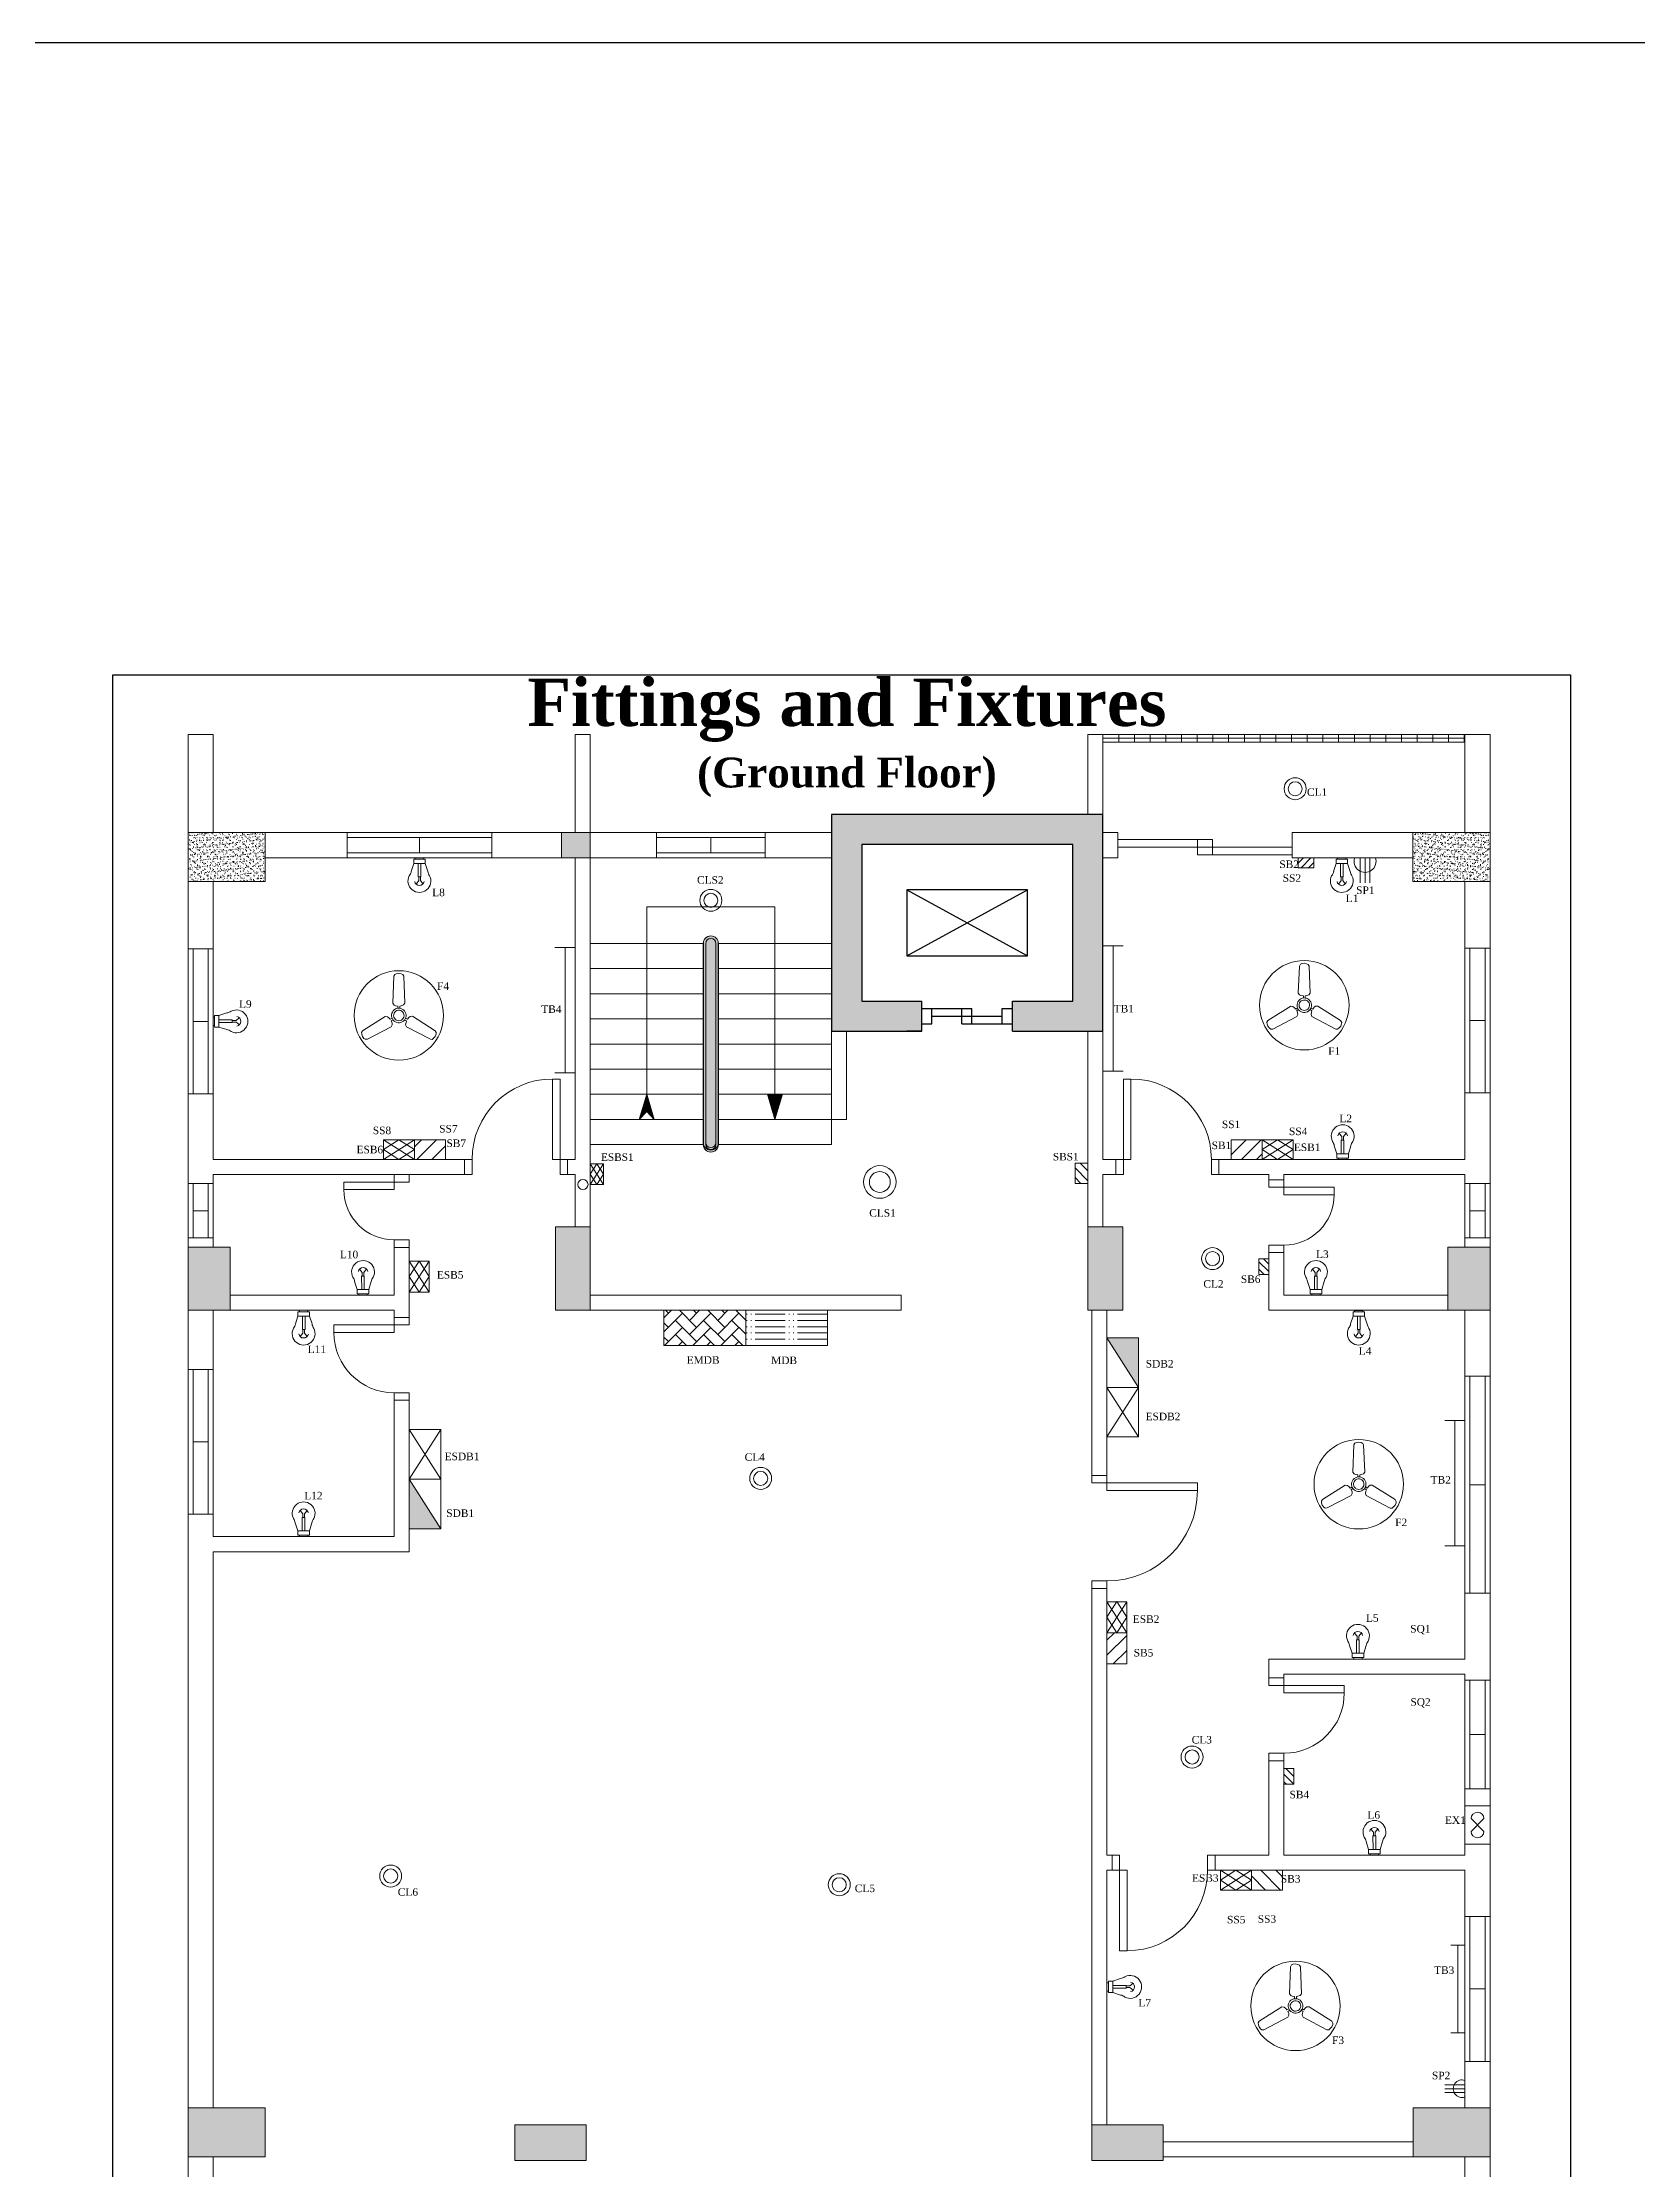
# Model space of a CAD drawing. Header units: inches. Extents: x -5775 to 2930, y 591 to 3437.
# Drawn here: x -4379 to -3738, y 2583 to 3437 of the extents above; entities that cross this region are included whole.
import ezdxf

# ---------------------------------------------------------------- set-up
doc = ezdxf.new("R2010")
doc.units = ezdxf.units.IN
doc.header["$LTSCALE"] = 20
doc.header["$MEASUREMENT"] = 0
doc.layers.get('0').update_dxf_attribs({"lineweight": 5})
for name, color, linetype, lineweight in [('apps', 6, 'Continuous', 5), ('Baranda', 251, 'Continuous', 5), ('Door', 32, 'Continuous', 5), ('Feature', 6, 'Continuous', 5), ('Fitting', 6, 'Continuous', 5), ('Pillar', 250, 'Continuous', 5), ('Stair', 65, 'Continuous', 5), ('Stair Handle', 39, 'Continuous', 5), ('Window', 32, 'Continuous', 5)]:
    doc.layers.add(name, color=color, linetype=linetype, lineweight=lineweight)
for name, color, linetype in [('Box Text', 25, 'Continuous'), ('Fittings Text', 6, 'Continuous'), ('Lift', 59, 'Continuous'), ('SpecialText', 4, 'Continuous'), ('Text', 250, 'Continuous')]:
    doc.layers.add(name, color=color, linetype=linetype)
doc.styles.get("Standard").update_dxf_attribs({"font": 'times.ttf', "height": 6})

# ---------------------------------------------------------------- blocks, each defined once
blk = doc.blocks.new('Window1')
at = {"layer": 'Window'}
for p, q in [((36, 10), (-36, 10)), ((-36, 10), (-36, 0)), ((36, 8), (-36, 8)), ((0, 2), (0, 8)), ((36, 0), (36, 10)), ((-36, 2), (36, 2)), ((-36, 0), (36, 0))]:
    blk.add_line(p, q, dxfattribs=at)
blk = doc.blocks.new('Door1')
at = {"layer": 'Door'}
for points in [[(-6, 6), (-3, 6), (-3, 38), (-6, 38)], [(-41, 0), (-38, 0), (-38, 6), (-41, 6)], [(-3, 0), (0, 0), (0, 6), (-3, 6)]]:
    blk.add_lwpolyline(points, close=True, dxfattribs=at)
blk.add_arc((-6, 6), 32, 90, 180, dxfattribs=at)
blk = doc.blocks.new('BalconyDoor1000')
at = {"layer": 'Door'}
for p, q in [((0, 0), (34.68, 0)), ((0, 0), (0, -3)), ((31.68, 0), (31.68, -6)), ((37.68, 0), (34.68, 0)), ((37.68, -6), (37.68, 0)), ((0, -3), (69.36, -3)), ((31.68, -6), (37.68, -6)), ((34.68, -6), (69.36, -6)), ((69.36, -3), (69.36, -6))]:
    blk.add_line(p, q, dxfattribs=at)
blk = doc.blocks.new('Door4')
at = {"layer": 'Door'}
for points in [[(0, -3), (0, 0), (-6, 0), (-6, -3)], [(-26, -6), (-6, -6), (-6, -3), (-26, -3)], [(0, -29), (0, -26), (-6, -26), (-6, -29)]]:
    blk.add_lwpolyline(points, close=True, dxfattribs=at)
blk.add_arc((-6, -6), 20, 180, 270, dxfattribs=at)
blk = doc.blocks.new('Door3')
at = {"layer": 'Door'}
for points in [[(0, -3), (0, 0), (-6, 0), (-6, -3)], [(-6, -6), (-6, -3), (-30, -3), (-30, -6)], [(0, -33), (0, -30), (-6, -30), (-6, -33)]]:
    blk.add_lwpolyline(points, close=True, dxfattribs=at)
blk.add_arc((-6, -6), 24, 180, 270, dxfattribs=at)
blk = doc.blocks.new('Door2')
at = {"layer": 'Door'}
for points in [[(-6, 6), (-3, 6), (-3, 42), (-6, 42)], [(-45, 0), (-42, 0), (-42, 6), (-45, 6)], [(-3, 0), (0, 0), (0, 6), (-3, 6)]]:
    blk.add_lwpolyline(points, close=True, dxfattribs=at)
blk.add_arc((-6, 6), 36, 90, 180, dxfattribs=at)
blk = doc.blocks.new('Bulb')
at = {"layer": 'Feature'}
for p, q in [((-2.03, -0.08), (-2.64, -0.08)), ((-2.64, -0.08), (-2.64, -1.8)), ((-2.64, -1.8), (1.98, -1.8)), ((-0.85, -1.8), (-0.85, -7.14)), ((-0.85, -7.14), (0.23, -7.14)), ((-0.65, -7.14), (-0.65, -8.62)), ((0.02, -7.14), (0.02, -8.62)), ((0.23, -7.14), (0.19, -1.8)), ((1.98, -0.08), (1.3, -0.08)), ((1.98, -1.8), (1.98, -0.08)), ((-0.65, -8.62), (-1.71, -9.96)), ((0.02, -8.62), (1.03, -9.88))]:
    blk.add_line(p, q, dxfattribs=at)
blk.add_lwpolyline([(-2.03, 0.48), (1.3, 0.48), (1.3, -0.08), (-2.03, -0.08)], close=True, dxfattribs=at)
for centre, radius, start, end in [((-0.36, -8.77), 4.55, 152.26004, 27.13295), ((-7.1, -4.32), 3.57, 319.3254, 349.89892), ((7.2, -4.26), 4.27, 189.39451, 214.76339), ((-0.35, -8.62), 1.9, 189.2667, 350.32038)]:
    blk.add_arc(centre, radius, start, end, dxfattribs=at)
at = {"layer": 'Fitting'}
for p, q in [((-2.64, -1.8), (-3.59, -4.95)), ((1.98, -1.8), (2.99, -4.96))]:
    blk.add_line(p, q, dxfattribs=at)
blk = doc.blocks.new('Bulb 2')
at = {"layer": 'Feature', "rotation": 180}
blk.add_blockref('Bulb', (-0.36, 0.48), dxfattribs=at)
blk = doc.blocks.new('Tube Light')
at = {"layer": 'Feature'}
for p, q in [((-4, 0), (-8, 0)), ((-8, 0), (0, 0)), ((-4, -26.55), (-4, 0)), ((-4, 0), (-4, -49.79)), ((-4, -49.79), (-8, -49.79)), ((-8, -49.79), (0, -49.79)), ((-7, -49.79), (-7, -49.79))]:
    blk.add_line(p, q, dxfattribs=at)
blk = doc.blocks.new('Fan')
at = {"layer": 'apps'}
blk.add_circle((0, 0), 17.79, dxfattribs=at)
at = {"layer": 'Feature'}
for p, q in [((-1.94, 15.59), (-2.4, 4.83)), ((-1.53, 16.32), (-1.94, 15.59)), ((-1.01, 16.59), (-1.53, 16.32)), ((0, 16.75), (-1.01, 16.59)), ((0.92, 16.52), (0, 16.75)), ((1.59, 16.23), (0.92, 16.52)), ((1.95, 15.59), (1.59, 16.23)), ((2.39, 4.84), (1.95, 15.59)), ((-2.4, 4.83), (-1.88, 4.1)), ((-1.88, 4.1), (-1.31, 3.82)), ((-1.31, 3.82), (-0.36, 3.69)), ((-0.36, 3.69), (-0.35, 2.87)), ((0.37, 3.71), (0.98, 3.86)), ((0.37, 2.87), (0.37, 3.71)), ((0.98, 3.86), (1.83, 4.18)), ((1.83, 4.18), (2.39, 4.84)), ((-14.48, -6.11), (-14.85, -6.74)), ((-14.85, -6.74), (-14.76, -7.47)), ((-14.76, -7.47), (-14.51, -8.37)), ((-14.51, -8.37), (-13.86, -9.17)), ((-5.38, -0.35), (-14.48, -6.11)), ((-12.53, -9.47), (-2.99, -4.5)), ((-4.53, -0.5), (-5.38, -0.35)), ((-3.83, -1.08), (-4.53, -0.5)), ((-3.4, -1.54), (-3.83, -1.08)), ((-2.67, -1.11), (-3.4, -1.54)), ((-3.02, -2.16), (-2.31, -1.73)), ((-2.65, -3.04), (-3.02, -2.16)), ((-2.99, -4.5), (-2.61, -3.68)), ((-2.61, -3.68), (-2.65, -3.04)), ((2.3, -1.75), (3.03, -2.18)), ((3.38, -1.53), (2.66, -1.13)), ((2.85, -2.77), (2.7, -3.68)), ((2.7, -3.68), (3, -4.49)), ((3.03, -2.18), (2.85, -2.77)), ((3, -4.49), (12.53, -9.49)), ((3.96, -0.77), (3.38, -1.53)), ((4.49, -0.42), (3.96, -0.77)), ((5.39, -0.34), (4.49, -0.42)), ((14.47, -6.11), (5.39, -0.34)), ((13.85, -9.05), (14.5, -8.38)), ((14.9, -6.83), (14.47, -6.11)), ((14.5, -8.38), (14.87, -7.42)), ((14.87, -7.42), (14.9, -6.83)), ((-13.86, -9.17), (-13.37, -9.49)), ((-13.37, -9.49), (-12.53, -9.47)), ((12.53, -9.49), (13.26, -9.5)), ((13.26, -9.5), (13.85, -9.05))]:
    blk.add_line(p, q, dxfattribs=at)
blk.add_ellipse((0, 0), major_axis=(-2.25, -1.81), ratio=1, start_param=0.1099272146712063, end_param=6.393112521850792, dxfattribs=at)
blk.add_open_spline([(-1.48, -1.48), (-1.33, -1.62), (-1.16, -1.75), (-0.67, -2.01), (-0.32, -2.09), (0.38, -2.08), (0.73, -1.99), (1.33, -1.65), (1.59, -1.4), (1.96, -0.8), (2.07, -0.46), (2.1, 0.24), (2.03, 0.59), (1.73, 1.22), (1.5, 1.49), (0.93, 1.9), (0.6, 2.03), (-0.09, 2.12), (-0.45, 2.07), (-1.1, 1.81), (-1.39, 1.6), (-1.83, 1.06), (-1.99, 0.73), (-2.12, 0.05), (-2.09, -0.31), (-1.89, -0.96), (-1.71, -1.25), (-1.48, -1.48)], degree=3, knots=[0.109927, 0.109927, 0.109927, 0.109927, 0.4073, 0.4073, 0.908424, 0.908424, 1.409547, 1.409547, 1.91067, 1.91067, 2.411794, 2.411794, 2.912917, 2.912917, 3.414041, 3.414041, 3.915164, 3.915164, 4.416287, 4.416287, 4.917411, 4.917411, 5.418534, 5.418534, 5.919658, 5.919658, 6.393113, 6.393113, 6.393113, 6.393113], dxfattribs=at)
blk = doc.blocks.new('Main Distribution Board')
at = {"layer": 'Feature'}
for p, q in [((0, 0), (-10.5, -16.45)), ((-10.5, 0), (0, -16.45))]:
    blk.add_line(p, q, dxfattribs=at)
at = {"layer": 'Fitting'}
for p, q in [((-10.5, -16.45), (-10.5, 0)), ((-10.5, 0), (0, 0)), ((0, 0), (0, -7.11)), ((0, -7.11), (0, -16.45)), ((0, -16.45), (-10.5, -16.45))]:
    blk.add_line(p, q, dxfattribs=at)
blk = doc.blocks.new('SDB')
at = {"layer": 'Feature', "color": 5}
blk.add_blockref('Main Distribution Board', (5.25, 8.23), dxfattribs=at)
blk = doc.blocks.new('ESDB')
at = {"layer": 'apps'}
blk.add_hatch(color=256, dxfattribs=at).paths.add_polyline_path([(0, 0), (-10.5, 0), (0, -16.45), (0, -7.11)])
at = {"layer": 'Feature'}
blk.add_line((-10.5, 0), (0, -16.45), dxfattribs=at)
at = {"layer": 'Fitting'}
for p, q in [((-10.5, -16.45), (-10.5, 0)), ((-10.5, 0), (0, 0)), ((0, 0), (0, -7.11)), ((0, -7.11), (0, -16.45)), ((0, -16.45), (-10.5, -16.45))]:
    blk.add_line(p, q, dxfattribs=at)
blk = doc.blocks.new('Switch Board')
at = {"layer": 'Feature'}
h = blk.add_hatch(dxfattribs=at)
h.set_pattern_fill('ANSI31', color=256, scale=45, angle=270, style=0)
h.set_pattern_definition([(315, (-205.471, 325.089), (3.977476, 3.977476), [])])
h.paths.add_polyline_path([(-10.5, -16.5), (0, -16.5), (0, -7.1), (0, 0), (-10.5, 0)])
for p, q in [((-10.5, -16.5), (-10.5, 0)), ((-10.5, 0), (0, 0)), ((0, 0), (0, -7.1)), ((0, -7.1), (0, -16.5)), ((0, -16.5), (-10.5, -16.5))]:
    blk.add_line(p, q, dxfattribs=at)
blk = doc.blocks.new('Meter Board')
at = {"layer": 'Feature', "color": 5}
blk.add_blockref('Main Distribution Board', (0, 0), dxfattribs=at)
blk = doc.blocks.new('esb')
at = {"layer": 'apps'}
for p, q in [((-10.5, -8.2), (-5.3, 0)), ((-5.3, 0), (0, -8.2)), ((-5.3, -16.5), (-10.5, -8.2)), ((0, -8.2), (-5.3, -16.5))]:
    blk.add_line(p, q, dxfattribs=at)
at = {"layer": 'Feature'}
blk.add_line((0, 0), (-10.5, 0), dxfattribs=at)
at = {"layer": 'Feature', "color": 5}
blk.add_blockref('Meter Board', (0, 0), dxfattribs=at)
blk = doc.blocks.new('Celling Fan')
at = {"layer": 'Feature', "lineweight": 5}
blk.add_ellipse((0, 0), major_axis=(3.09, 3.09), ratio=1, start_param=2.35619449019234, end_param=8.639379797371927, dxfattribs=at)
at = {"layer": 'Fitting'}
blk.add_circle((0, 0), 2.8, dxfattribs=at)
blk = doc.blocks.new('Lower Socket')
at = {"layer": 'Feature'}
for p, q in [((-10, -2.23), (0.01, -2.23)), ((-5.82, -4.12), (-10, -4.12)), ((-10, -6.01), (0.01, -6.01)), ((0.01, -4.12), (-5.82, -4.12)), ((-1.45, -6.01), (-5.39, -6.01)), ((-1.45, -2.23), (-5.38, -2.23)), ((0.01, 0), (0.01, -8.24))]:
    blk.add_line(p, q, dxfattribs=at)
blk.add_ellipse((-1.45, -4.12), major_axis=(3.09, 3.09), ratio=1, start_param=6.728827, end_param=10.549932, dxfattribs=at)
blk = doc.blocks.new('Exhaust Fan')
at = {"layer": 'apps'}
for p, q in [((0, -7.65), (0, 7.65)), ((0, 7.65), (10, 7.65)), ((7.55, 2.55), (2.45, -2.55)), ((2.45, 2.55), (7.55, -2.55)), ((10, 7.65), (10, -7.65)), ((10, -7.65), (0, -7.65))]:
    blk.add_line(p, q, dxfattribs=at)
for centre, start, end in [((5, 2.55), 0, 180), ((5, -2.55), 180, 0)]:
    blk.add_arc(centre, 2.55, start, end, dxfattribs=at)
blk = doc.blocks.new('E Switch Board')
at = {"layer": 'apps'}
for p, q in [((-10.5, -8.2), (-5.3, 0)), ((-5.3, 0), (0, -8.2)), ((-5.3, -16.5), (-10.5, -8.2)), ((0, -8.2), (-5.3, -16.5))]:
    blk.add_line(p, q, dxfattribs=at)
at = {"layer": 'Feature', "color": 5}
blk.add_blockref('Meter Board', (0, 0), dxfattribs=at)

msp = doc.modelspace()

# ---------------------------------------------------------------- hatches: boundary and pattern name
at = {"layer": 'Baranda'}
h = msp.add_hatch(dxfattribs=at)
h.set_pattern_fill('GRATE', color=256, scale=50.480769, style=0)
h.set_pattern_definition([(360, (-3952.6076, 3155.8011), (4e-16, 1.577524), []), (90, (-3952.6076, 3155.801), (-6.3101, 2e-15), [])])
h.paths.add_polyline_path([(-3807.22, 3158.83), (-3952.61, 3158.83), (-3952.61, 3155.8), (-3807.22, 3155.8)])
at = {"layer": 'Feature'}
h = msp.add_hatch(dxfattribs=at)
h.set_pattern_fill('AR-HBONE', color=256, style=0)
h.set_pattern_definition([(45, (-3224.8777, 213.9668), (2e-15, 5.656854), [12, -4]), (135, (-3222.0493, 216.7952), (2e-15, 5.656854), [12, -4])])
h.paths.add_polyline_path([(-4128.93, 2927.64), (-4112.51, 2920.59), (-4128.93, 2913.54)])
h.paths.add_polyline_path([(-4128.93, 2927.64), (-4096.09, 2927.64), (-4112.51, 2920.59)])
h.paths.add_polyline_path([(-4112.51, 2920.59), (-4096.09, 2913.54), (-4128.93, 2913.54)])
h.paths.add_polyline_path([(-4112.51, 2920.59), (-4096.09, 2927.64), (-4096.09, 2913.54)])
h = msp.add_hatch(dxfattribs=at)
h.set_pattern_fill('ACAD_ISO05W100', color=256, scale=0.5, style=0)
h.set_pattern_definition([(180, (-4063.2488, 2913.5433), (6e-16, 2.5), [12, -1.5, 0.25, -1.5, 0.25, -1.5])])
h.paths.add_polyline_path([(-4096.09, 2927.64), (-4079.67, 2920.59), (-4096.09, 2913.54)])
h.paths.add_polyline_path([(-4096.09, 2927.64), (-4063.25, 2927.64), (-4079.67, 2920.59)])
h.paths.add_polyline_path([(-4079.67, 2920.59), (-4063.25, 2927.64), (-4063.25, 2913.54)])
h.paths.add_polyline_path([(-4079.67, 2920.59), (-4063.25, 2913.54), (-4096.09, 2913.54)])
at = {"layer": 'Lift'}
h = msp.add_hatch(dxfattribs=at)
h.set_pattern_fill('AR-SAND', color=256, scale=1.766827, style=0)
h.set_pattern_definition([(37.5, (-4061.646, 3039.6916), (-0.1113, 3.404364), [0, -2.685577, 0, -3.003606, 0, -2.871094]), (7.5, (-4061.646, 3039.6916), (3.12689, 4.98624), [0, -1.4488, 0, -2.420553, 0, -0.927584]), (327.5, (-4063.8193, 3039.6916), (5.50215, 0.01), [0, -0.883413, 0, -3.18029, 0, -4.152043]), (317.5, (-4063.8193, 3039.6916), (5.3113, 1.5507), [0, -0.441707, 0, -2.084856, 0, -2.385216])])
h.paths.add_polyline_path([(-4049.53, 3114.64), (-3964.72, 3114.64), (-3964.72, 3051.81), (-3988.95, 3051.81), (-3988.95, 3039.69), (-3952.61, 3039.69), (-3952.61, 3126.75), (-4061.65, 3126.75), (-4061.65, 3039.69), (-4025.3, 3039.69), (-4025.3, 3051.81), (-4049.53, 3051.81)])
at = {"layer": 'Pillar'}
h = msp.add_hatch(dxfattribs=at)
h.set_pattern_fill('AR-SAND', color=256, scale=1.009615, style=0)
h.set_pattern_definition([(37.5, (-4320.1076, 2368.3143), (-0.063599, 1.945351), [0, -1.5346154, 0, -1.7163462, 0, -1.640625]), (7.5, (-4320.1076, 2368.3143), (1.786794, 2.849282), [0, -0.8278846, 0, -1.383173, 0, -0.530048]), (327.5, (-4321.3494, 2368.3143), (3.1440855, 0.0057135), [0, -0.5048077, 0, -1.8173077, 0, -2.3725962]), (317.5, (-4321.3494, 2368.3143), (3.035032, 0.886115), [0, -0.2524038, 0, -1.1913462, 0, -1.3629808])])
h.paths.add_polyline_path([(-3797.13, 2414.19), (-3828.07, 2414.19), (-3828.07, 2394.56), (-3797.13, 2394.56)])
h.paths.add_polyline_path([(-3797.13, 2607.32), (-3828.07, 2607.32), (-3828.07, 2587.69), (-3797.13, 2587.69)])
h.paths.add_polyline_path([(-3928.38, 2407.17), (-3941.96, 2407.17), (-3941.96, 2368.31), (-3928.38, 2368.31)])
h.paths.add_polyline_path([(-3928.38, 2600.53), (-3957.07, 2600.53), (-3957.07, 2594.47), (-3957.07, 2586.17), (-3928.38, 2586.17)])
h.paths.add_polyline_path([(-3797.13, 2953.05), (-3807.22, 2953.05), (-3814.08, 2953.05), (-3814.08, 2927.64), (-3797.13, 2927.64)])
h.paths.add_polyline_path([(-3944.68, 2961.19), (-3958.67, 2961.19), (-3958.67, 2933.7), (-3958.67, 2927.64), (-3952.61, 2927.64), (-3944.68, 2927.64)])
h.paths.add_polyline_path([(-4158.57, 3119.47), (-4170.14, 3119.47), (-4170.14, 3109.37), (-4158.57, 3109.37)])
h.paths.add_polyline_path([(-4303.16, 2953.05), (-4320.11, 2953.05), (-4320.11, 2927.64), (-4303.16, 2927.64)])
h.paths.add_polyline_path([(-4158.57, 2961.19), (-4172.55, 2961.19), (-4172.55, 2927.64), (-4164.63, 2927.64), (-4158.57, 2927.64), (-4158.57, 2933.7)])
h.paths.add_polyline_path([(-4289.16, 2607.32), (-4320.11, 2607.32), (-4320.11, 2587.69), (-4289.16, 2587.69)])
h.paths.add_polyline_path([(-4160.16, 2600.53), (-4188.86, 2600.53), (-4188.86, 2586.17), (-4160.16, 2586.17)])
h.paths.add_polyline_path([(-4289.16, 2414.19), (-4320.11, 2414.19), (-4320.11, 2394.56), (-4289.16, 2394.56)])
h.paths.add_polyline_path([(-4175.28, 2407.17), (-4188.86, 2407.17), (-4188.86, 2368.31), (-4175.28, 2368.31)])
h = msp.add_hatch(dxfattribs=at)
h.set_pattern_fill('AR-SAND', color=256, scale=1.009615, style=0)
h.set_pattern_definition([(37.5, (-4320.0205, 3099.8393), (-0.0636, 1.94535), [0, -1.534615, 0, -1.716346, 0, -1.640625]), (7.5, (-4320.0205, 3099.8393), (1.7868, 2.84928), [0, -0.827885, 0, -1.383173, 0, -0.53005]), (327.5, (-4321.2624, 3099.8393), (3.144086, 0.00571), [0, -0.50481, 0, -1.81731, 0, -2.372596]), (317.5, (-4321.2624, 3099.8393), (3.03503, 0.88611), [0, -0.252404, 0, -1.191346, 0, -1.36298])])
h.paths.add_polyline_path([(-4289.07, 3099.84), (-4289.07, 3119.47), (-4320.02, 3119.47), (-4320.02, 3099.84)])
h = msp.add_hatch(dxfattribs=at)
h.set_pattern_fill('AR-SAND', color=256, scale=1.009615, style=0)
h.set_pattern_definition([(142.5, (-3797.2139, 3099.8393), (0.0636, 1.94535), [0, -1.534615, 0, -1.716346, 0, -1.640625]), (172.5, (-3797.214, 3099.8393), (-1.7868, 2.84928), [0, -0.827885, 0, -1.383173, 0, -0.53005]), (212.5, (-3795.9721, 3099.8393), (-3.144086, 0.00571), [0, -0.50481, 0, -1.81731, 0, -2.372596]), (222.5, (-3795.972, 3099.8393), (-3.03503, 0.88611), [0, -0.252404, 0, -1.191346, 0, -1.36298])])
h.paths.add_polyline_path([(-3797.21, 3099.84), (-3797.21, 3119.47), (-3828.16, 3119.47), (-3828.16, 3099.84)])
at = {"layer": 'Stair Handle'}
h = msp.add_hatch(color=256, dxfattribs=at)
h.paths.add_polyline_path([(-4107.08, 3074.96, 1), (-4113.14, 3074.96), (-4113.14, 2994.19, 1), (-4107.08, 2994.19)])
h.paths.add_polyline_path([(-4112.13, 3074.96, -1), (-4108.09, 3074.96), (-4108.09, 2994.19, -1), (-4112.13, 2994.19)], flags=16)
for points in [[(-4107.11, 3074.99, 1), (-4113.11, 3074.99), (-4113.11, 2994.99, 1), (-4107.11, 2994.99)], [(-4107.11, 3074.99, 1), (-4113.11, 3074.99), (-4113.11, 2994.99, 1), (-4107.11, 2994.99)], [(-4135.85, 3014.38), (-4138.88, 3004.29), (-4135.85, 3007.5), (-4132.82, 3004.29)], [(-4081.33, 3014.38), (-4084.36, 3014.38), (-4087.39, 3014.38), (-4084.36, 3004.29)]]:
    msp.add_hatch(color=256, dxfattribs=at).paths.add_polyline_path(points)

# ---------------------------------------------------------------- linework, layer by layer
for p, q in [((-4320.11, 3158.84), (-4320.11, 3119.47)), ((-4320.11, 3158.84), (-4310.01, 3158.84)), ((-4310.01, 3158.84), (-4310.01, 3119.47)), ((-4164.63, 3146.73), (-4164.63, 3158.84)), ((-4164.63, 3158.84), (-4158.57, 3158.84)), ((-4158.57, 3158.84), (-4158.57, 3146.73)), ((-3958.67, 3146.73), (-3958.67, 3158.84)), ((-3958.67, 3158.84), (-3952.61, 3158.84)), ((-3952.61, 3158.84), (-3952.61, 3146.73)), ((-3797.13, 3158.84), (-3807.22, 3158.84)), ((-3807.22, 3158.84), (-3807.22, 3119.47)), ((-3797.13, 3158.84), (-3797.13, 3119.47)), ((-4164.63, 3146.73), (-4164.63, 3119.47)), ((-4158.57, 3146.73), (-4158.57, 3119.47)), ((-3958.67, 3146.73), (-3958.67, 3126.75)), ((-3952.61, 3146.73), (-3952.61, 3119.47)), ((-4310.01, 3119.47), (-4320.02, 3119.47)), ((-4240.16, 3119.47), (-4310.01, 3119.47)), ((-4170.14, 3119.47), (-4289.07, 3119.47)), ((-4071.74, 3119.47), (-4158.57, 3119.47)), ((-4071.74, 3119.47), (-4061.65, 3119.47)), ((-4061.65, 3119.47), (-4061.65, 3004.29)), ((-3946.64, 3119.47), (-3952.61, 3119.47)), ((-3946.64, 3119.47), (-3946.64, 3109.37)), ((-3874.22, 3119.47), (-3876.61, 3119.47)), ((-3876.61, 3119.47), (-3876.61, 3109.37)), ((-3828.16, 3119.47), (-3874.22, 3119.47)), ((-3856.69, 3119.47), (-3807.22, 3119.47)), ((-3807.22, 3119.47), (-3797.21, 3119.47)), ((-4260.54, 3109.37), (-4289.07, 3109.37)), ((-4254.48, 3109.37), (-4260.54, 3109.37)), ((-4254.48, 3109.37), (-4170.14, 3109.37)), ((-4164.63, 3109.37), (-4164.63, 2988.22)), ((-4071.74, 3109.37), (-4158.57, 3109.37)), ((-4158.57, 3109.37), (-4158.57, 2933.7)), ((-4071.74, 3109.37), (-4061.65, 3109.37)), ((-3952.61, 3109.37), (-3952.61, 2988.22)), ((-3952.61, 3109.37), (-3946.64, 3109.37)), ((-3876.61, 3109.37), (-3874.22, 3109.37)), ((-3874.22, 3109.37), (-3856.69, 3109.37)), ((-3856.69, 3109.37), (-3828.16, 3109.37)), ((-4320.11, 3099.84), (-4320.11, 2342.06)), ((-4310.01, 3099.84), (-4310.01, 2988.22)), ((-3807.22, 3099.84), (-3807.22, 2988.22)), ((-3797.13, 3099.84), (-3797.13, 2342.06)), ((-4055.59, 3039.69), (-4055.59, 3004.29)), ((-3958.67, 3039.69), (-3958.67, 2933.7)), ((-4061.65, 3004.29), (-4055.59, 3004.29)), ((-4310.01, 2988.22), (-4206.02, 2988.22)), ((-4310.01, 2982.16), (-4310.01, 2953.05)), ((-4310.01, 2982.16), (-4244.39, 2982.16)), ((-4244.39, 2982.16), (-4237.32, 2982.16)), ((-4237.32, 2982.16), (-4237.32, 2976.1)), ((-4231.26, 2982.16), (-4231.26, 2979.13)), ((-4231.26, 2982.16), (-4213.09, 2982.16)), ((-4213.09, 2988.22), (-4206.02, 2988.22)), ((-4213.09, 2982.16), (-4206.02, 2982.16)), ((-4173.71, 2988.22), (-4164.63, 2988.22)), ((-4170.68, 2988.22), (-4164.63, 2988.22)), ((-4170.68, 2988.22), (-4164.63, 2988.22)), ((-4170.68, 2982.16), (-4164.63, 2982.16)), ((-4167.66, 2982.16), (-4164.63, 2982.16)), ((-4164.63, 2982.16), (-4164.63, 2961.19)), ((-3946.55, 2988.22), (-3952.61, 2988.22)), ((-3941.38, 2988.22), (-3952.61, 2988.22)), ((-3946.55, 2988.22), (-3952.61, 2988.22)), ((-3952.61, 2982.16), (-3952.61, 2961.19)), ((-3944.41, 2982.16), (-3952.61, 2982.16)), ((-3944.41, 2982.16), (-3952.61, 2982.16)), ((-3949.58, 2982.16), (-3952.61, 2982.16)), ((-3807.22, 2988.22), (-3909.07, 2988.22)), ((-3904.15, 2988.22), (-3909.07, 2988.22)), ((-3885.97, 2982.16), (-3909.07, 2982.16)), ((-3904.15, 2982.16), (-3909.07, 2982.16)), ((-3885.97, 2982.16), (-3885.97, 2977.06)), ((-3879.92, 2982.16), (-3879.92, 2974.03)), ((-3807.22, 2982.16), (-3879.92, 2982.16)), ((-3872.86, 2982.16), (-3879.92, 2982.16)), ((-3807.22, 2982.16), (-3807.22, 2953.05)), ((-4237.32, 2953.64), (-4237.32, 2933.7)), ((-4231.26, 2953.64), (-4231.26, 2927.64)), ((-3885.97, 2953.84), (-3885.97, 2927.64)), ((-3879.92, 2953.84), (-3879.92, 2933.7)), ((-4303.16, 2933.7), (-4237.32, 2933.7)), ((-4158.57, 2933.7), (-4033.61, 2933.7)), ((-4033.61, 2927.64), (-4033.61, 2933.7)), ((-3814.08, 2933.7), (-3879.92, 2933.7)), ((-4310.01, 2927.64), (-4310.01, 2836.78)), ((-4303.16, 2927.64), (-4237.32, 2927.64)), ((-4237.32, 2927.64), (-4237.32, 2918.76)), ((-4231.26, 2927.64), (-4231.26, 2921.79)), ((-4158.57, 2927.64), (-4033.61, 2927.64)), ((-3957.07, 2861.35), (-3957.07, 2927.64)), ((-3951.01, 2861.35), (-3951.01, 2927.64)), ((-3814.08, 2927.64), (-3885.97, 2927.64)), ((-3807.22, 2927.64), (-3807.22, 2787.6)), ((-4237.32, 2894.53), (-4237.32, 2836.78)), ((-4231.26, 2894.53), (-4231.26, 2830.72)), ((-3957.07, 2858.32), (-3957.07, 2861.35)), ((-3951.01, 2855.29), (-3951.01, 2861.35)), ((-4237.32, 2836.78), (-4310.01, 2836.78)), ((-4231.26, 2830.72), (-4231.26, 2842.36)), ((-4310.01, 2830.72), (-4310.01, 2770.14)), ((-4231.26, 2830.72), (-4310.01, 2830.72)), ((-3957.07, 2600.53), (-3957.07, 2818.95)), ((-3951.01, 2787.6), (-3951.01, 2818.95)), ((-3807.22, 2793.65), (-3807.22, 2787.6)), ((-3951.01, 2708.85), (-3951.01, 2787.6)), ((-3885.97, 2787.6), (-3885.97, 2777.04)), ((-3885.97, 2787.6), (-3807.22, 2787.6)), ((-3879.92, 2781.54), (-3879.92, 2774.01)), ((-3879.92, 2781.54), (-3807.22, 2781.54)), ((-3807.22, 2781.54), (-3807.22, 2720.96)), ((-3807.22, 2781.54), (-3807.22, 2708.85)), ((-4310.01, 2770.14), (-4310.01, 2673.22)), ((-3951.01, 2708.85), (-3951.01, 2770.14)), ((-3885.97, 2749.78), (-3885.97, 2708.85)), ((-3879.92, 2749.78), (-3879.92, 2708.85)), ((-3951.01, 2708.85), (-3945.92, 2708.85)), ((-3910.58, 2708.85), (-3885.97, 2708.85)), ((-3879.92, 2708.85), (-3807.22, 2708.85)), ((-3951.01, 2600.53), (-3951.01, 2702.79)), ((-3951.01, 2679.28), (-3951.01, 2702.79)), ((-3951.01, 2702.79), (-3942.89, 2702.79)), ((-3910.58, 2702.79), (-3807.22, 2702.79)), ((-3807.22, 2702.9), (-3807.22, 2607.32)), ((-3807.22, 2702.79), (-3807.22, 2700.67)), ((-3807.22, 2702.79), (-3807.22, 2679.28)), ((-4310.01, 2673.22), (-4310.01, 2607.32)), ((-3951.01, 2600.53), (-3951.01, 2673.22)), ((-3957.07, 2600.53), (-3957.07, 2633.65)), ((-4188.86, 2594.47), (-4188.86, 2593.46)), ((-4188.86, 2594.47), (-4188.86, 2586.17)), ((-3928.38, 2594.47), (-3928.38, 2593.46)), ((-3928.38, 2593.75), (-3828.07, 2593.75)), ((-4310.01, 2587.69), (-4310.01, 2414.19)), ((-3928.38, 2587.69), (-3828.07, 2587.69)), ((-3807.22, 2587.69), (-3807.22, 2414.19))]:
    msp.add_line(p, q)
msp.add_circle((-4161.48, 2978.17), 2.04)
at = {"layer": 'Baranda'}
for p, q in [((-3952.61, 3158.83), (-3807.22, 3158.83)), ((-3952.61, 3155.8), (-3807.22, 3155.8))]:
    msp.add_line(p, q, dxfattribs=at)
at = {"layer": 'Box Text'}
msp.add_lwpolyline([(-4350.3, 3182.86), (-3764.76, 3182.86), (-3764.76, 2312.03), (-4350.3, 2312.03)], close=True, dxfattribs=at)
at = {"layer": 'Feature'}
for points in [[(-4096.09, 2927.64), (-4128.93, 2927.64), (-4128.93, 2913.54), (-4096.09, 2913.54)], [(-4063.25, 2927.64), (-4096.09, 2927.64), (-4096.09, 2913.54), (-4063.25, 2913.54)]]:
    msp.add_lwpolyline(points, close=True, dxfattribs=at)
at = {"layer": 'Lift'}
for p, q in [((-4061.65, 3126.75), (-4061.65, 3039.69)), ((-3952.61, 3126.75), (-4061.65, 3126.75)), ((-3952.61, 3039.69), (-3952.61, 3126.75)), ((-4049.53, 3114.64), (-4049.53, 3051.81)), ((-3964.72, 3114.64), (-4049.53, 3114.64)), ((-3964.72, 3051.81), (-3964.72, 3114.64)), ((-4031.36, 3096.47), (-4031.36, 3069.98)), ((-3982.9, 3096.47), (-4031.36, 3096.47)), ((-4031.36, 3069.98), (-3982.9, 3096.47)), ((-4031.36, 3096.47), (-3982.9, 3069.98)), ((-3982.9, 3069.98), (-3982.9, 3096.47)), ((-4031.36, 3069.98), (-3982.9, 3069.98)), ((-3988.95, 3069.98), (-3982.9, 3069.98)), ((-4049.53, 3051.81), (-4025.3, 3051.81)), ((-4025.3, 3039.69), (-4025.3, 3051.81)), ((-3988.95, 3051.81), (-3964.72, 3051.81)), ((-3988.95, 3039.69), (-3988.95, 3051.81)), ((-4025.3, 3048.78), (-4021.37, 3048.78)), ((-4025.3, 3042.72), (-4021.37, 3042.72)), ((-4021.37, 3042.72), (-4021.37, 3048.78)), ((-4021.37, 3048.78), (-4005.23, 3048.78)), ((-4021.37, 3045.75), (-4005.23, 3045.75)), ((-4009.27, 3042.72), (-4009.27, 3048.78)), ((-4009.27, 3042.72), (-3993.12, 3042.72)), ((-4005.23, 3042.72), (-4005.23, 3048.78)), ((-4005.23, 3045.75), (-3993.12, 3045.75)), ((-3993.12, 3048.78), (-3988.95, 3048.78)), ((-3993.12, 3042.72), (-3993.12, 3048.78)), ((-3993.12, 3042.72), (-3988.95, 3042.72)), ((-4061.65, 3039.69), (-4025.3, 3039.69)), ((-4025.3, 3039.69), (-4031.36, 3039.69)), ((-4031.36, 3039.69), (-4025.3, 3039.69)), ((-3988.95, 3039.69), (-3952.61, 3039.69))]:
    msp.add_line(p, q, dxfattribs=at)
at = {"layer": 'Pillar'}
for p, q in [((-4320.11, 3119.47), (-4289.07, 3119.47)), ((-4320.11, 3119.47), (-4320.11, 3099.84)), ((-4289.07, 3119.47), (-4289.07, 3099.84)), ((-4158.57, 3119.47), (-4170.14, 3119.47)), ((-4170.14, 3119.47), (-4170.14, 3109.37)), ((-4158.57, 3109.37), (-4158.57, 3119.47)), ((-3797.13, 3119.47), (-3828.16, 3119.47)), ((-3828.16, 3119.47), (-3828.16, 3099.84)), ((-3797.13, 3119.47), (-3797.13, 3100.03)), ((-4170.14, 3109.37), (-4158.57, 3109.37)), ((-4289.07, 3099.84), (-4320.11, 3099.84)), ((-3828.16, 3099.84), (-3797.13, 3099.84)), ((-4172.55, 2927.64), (-4172.55, 2961.19)), ((-4172.55, 2961.19), (-4158.57, 2961.19)), ((-4158.57, 2961.19), (-4158.57, 2933.7)), ((-3944.68, 2961.19), (-3958.67, 2961.19)), ((-3958.67, 2961.19), (-3958.67, 2933.7)), ((-3944.68, 2927.64), (-3944.68, 2961.19)), ((-4320.11, 2953.05), (-4303.16, 2953.05)), ((-4320.11, 2927.64), (-4320.11, 2953.05)), ((-4303.16, 2953.05), (-4303.16, 2927.64)), ((-3797.13, 2953.05), (-3814.08, 2953.05)), ((-3814.08, 2953.05), (-3814.08, 2927.64)), ((-3797.13, 2927.64), (-3797.13, 2953.05)), ((-4158.57, 2933.7), (-4158.57, 2927.64)), ((-3958.67, 2933.7), (-3958.67, 2927.64)), ((-4303.16, 2927.64), (-4320.11, 2927.64)), ((-4164.63, 2927.64), (-4172.55, 2927.64)), ((-4164.63, 2927.64), (-4158.57, 2927.64)), ((-3952.61, 2927.64), (-3958.67, 2927.64)), ((-3952.61, 2927.64), (-3944.68, 2927.64)), ((-3814.08, 2927.64), (-3797.13, 2927.64)), ((-4320.11, 2587.69), (-4320.11, 2607.32)), ((-4320.11, 2607.32), (-4289.16, 2607.32)), ((-4289.16, 2607.32), (-4289.16, 2587.69)), ((-3797.13, 2607.32), (-3828.07, 2607.32)), ((-3828.07, 2607.32), (-3828.07, 2587.69)), ((-3797.13, 2587.69), (-3797.13, 2607.32)), ((-4188.86, 2600.53), (-4160.16, 2600.53)), ((-4188.86, 2586.17), (-4188.86, 2600.53)), ((-4160.16, 2600.53), (-4160.16, 2586.17)), ((-3928.38, 2600.53), (-3957.07, 2600.53)), ((-3957.07, 2600.53), (-3957.07, 2586.17)), ((-3928.38, 2586.17), (-3928.38, 2600.53)), ((-4289.16, 2587.69), (-4320.11, 2587.69)), ((-4160.16, 2586.17), (-4188.86, 2586.17)), ((-3957.07, 2586.17), (-3928.38, 2586.17)), ((-3828.07, 2587.69), (-3797.13, 2587.69))]:
    msp.add_line(p, q, dxfattribs=at)
at = {"layer": 'SpecialText'}
msp.add_line((-5775.24, 3436.75), (-353.88, 3436.75), dxfattribs=at)
at = {"layer": 'Stair'}
for p, q in [((-4113.14, 3074.96), (-4158.57, 3074.96)), ((-4107.08, 3074.96), (-4061.65, 3074.96)), ((-4113.14, 3064.86), (-4158.57, 3064.86)), ((-4107.08, 3064.86), (-4061.65, 3064.86)), ((-4113.14, 3054.77), (-4158.57, 3054.77)), ((-4107.08, 3054.77), (-4061.65, 3054.77)), ((-4113.14, 3044.67), (-4158.57, 3044.67)), ((-4107.08, 3044.67), (-4061.65, 3044.67)), ((-4113.14, 3034.58), (-4158.57, 3034.58)), ((-4107.08, 3034.58), (-4061.65, 3034.58)), ((-4113.14, 3024.48), (-4158.57, 3024.48)), ((-4107.08, 3024.48), (-4061.65, 3024.48)), ((-4113.14, 3014.38), (-4158.57, 3014.38)), ((-4107.08, 3014.38), (-4061.65, 3014.38)), ((-4113.14, 3004.29), (-4158.57, 3004.29)), ((-4107.08, 3004.29), (-4061.65, 3004.29)), ((-4061.65, 3004.29), (-4061.65, 2994.19)), ((-4113.14, 2994.19), (-4158.57, 2994.19)), ((-4107.08, 2994.19), (-4061.65, 2994.19))]:
    msp.add_line(p, q, dxfattribs=at)
at = {"layer": 'Stair Handle'}
for p, q in [((-4135.85, 3014.38), (-4135.85, 3089.64)), ((-4135.85, 3089.64), (-4084.36, 3089.64)), ((-4084.36, 3089.64), (-4084.36, 3014.38)), ((-4113.14, 3074.96), (-4113.14, 2994.19)), ((-4113.11, 3074.99), (-4113.11, 2994.99)), ((-4113.11, 3074.99), (-4113.11, 2994.99)), ((-4112.13, 3074.96), (-4112.13, 2994.19)), ((-4112.11, 3074.99), (-4112.11, 2994.99)), ((-4112.11, 3074.99), (-4112.11, 2994.99)), ((-4108.11, 3074.99), (-4108.11, 2994.99)), ((-4108.11, 3074.99), (-4108.11, 2994.99)), ((-4108.09, 3074.96), (-4108.09, 2994.19)), ((-4107.11, 3074.99), (-4107.11, 2994.99)), ((-4107.11, 3074.99), (-4107.11, 2994.99)), ((-4107.08, 3074.96), (-4107.08, 2994.19)), ((-4138.88, 3004.29), (-4135.85, 3014.38)), ((-4135.85, 3007.5), (-4138.88, 3004.29)), ((-4132.82, 3004.29), (-4135.85, 3014.38)), ((-4135.85, 3007.5), (-4132.82, 3004.29)), ((-4087.39, 3014.38), (-4084.36, 3004.29)), ((-4081.33, 3014.38), (-4084.36, 3004.29))]:
    msp.add_line(p, q, dxfattribs=at)
for centre, radius, start, end in [((-4110.11, 3074.96), 3.03, 0, 180), ((-4110.11, 3074.99), 3, 0, 180), ((-4110.11, 3074.99), 3, 0, 180), ((-4110.11, 3074.96), 2.02, 0, 180), ((-4110.11, 3074.99), 2, 0, 180), ((-4110.11, 3074.99), 2, 0, 180), ((-4110.11, 2994.19), 3.03, 180, 0), ((-4110.11, 2994.99), 3, 180, 0), ((-4110.11, 2994.99), 3, 180, 0), ((-4110.11, 2994.19), 2.02, 180, 0), ((-4110.11, 2994.99), 2, 180, 0), ((-4110.11, 2994.99), 2, 180, 0)]:
    msp.add_arc(centre, radius, start, end, dxfattribs=at)

# ---------------------------------------------------------------- block references
at = {"yscale": 1.009615384733479, "zscale": 1.0096153847325}
for name, p, xscale in [('Window1', (-4227.17, 3109.37), -0.8076923077878746), ('Door1', (-4167.66, 2982.16), 1.009615384733479), ('Door1', (-3947.44, 2982.16), -1.009615384733479), ('Door3', (-4231.26, 2924.82), 1.009615384733479), ('Door3', (-3885.97, 2780.06), -1.009615384733479)]:
    msp.add_blockref(name, p, dxfattribs=dict(at, xscale=xscale))
at = {"yscale": 1.009615384733479, "zscale": 1.0096153847325, "rotation": 270}
for name, p, xscale in [('Window1', (-4320.11, 3043.68), -0.8076923077860556), ('Window1', (-3807.22, 3044.03), -0.8076923077860556), ('Window1', (-4320.11, 2874.81), -0.8076923077860556), ('Door2', (-3957.07, 2861.35), -1.00961538473257), ('Window1', (-3807.22, 2655.11), -0.8076923077860556)]:
    msp.add_blockref(name, p, dxfattribs=dict(at, xscale=xscale))
at = {"layer": 'apps'}
for p, xscale, yscale, zscale, rotation in [((-3843.17, 3109.38), -1.00961538473257, 1.009615384733479, 1.0096153847325, 270), ((-3807.22, 2611.74), -0.8076923077880613, 0.8076923077860556, 0.8076923077860001, 179.9921006519108)]:
    msp.add_blockref('Lower Socket', p, dxfattribs=dict(at, xscale=xscale, yscale=yscale, zscale=zscale, rotation=rotation))
at = {"layer": 'Door', "yscale": 1.009615384733479, "zscale": 1.0096153847325}
for name, p, xscale in [('BalconyDoor1000', (-3946.64, 3116.65), 1.009615384733479), ('Door4', (-4231.26, 2982.16), 1.009615384733479), ('Door4', (-3885.97, 2980.09), -1.009615384733479)]:
    msp.add_blockref(name, p, dxfattribs=dict(at, xscale=xscale))
at = {"layer": 'Door', "xscale": 1.009615384733479, "yscale": 1.009615384733479, "zscale": 1.0096153847325, "rotation": 180}
msp.add_blockref('Door1', (-3948.95, 2708.85), dxfattribs=at)
at = {"layer": 'Feature'}
for name, p, xscale, yscale, zscale in [('Celling Fan', (-3875.41, 3137.09), 1.009615384733479, 1.009615384733479, 1.0096153847325), ('Celling Fan', (-4110.11, 3092.28), 1.009615384733479, 1.009615384733479, 1.0096153847325), ('Tube Light', (-4164.63, 3073.32), 1.009615384733479, 1.009615384733479, 1.0096153847325), ('Tube Light', (-3944.53, 3073.97), 1.009615384733479, 1.009615384733479, 1.0096153847325), ('Fan', (-3871.75, 3050.16), 1.009615384733479, 1.009615384733479, 1.0096153847325), ('Fan', (-4235.43, 3046.05), 1.009615384733479, 1.009615384733479, 1.0096153847325), ('Bulb 2', (-3856.32, 2988.22), 1.009615384733479, 1.009615384733479, 1.0096153847325), ('Bulb 2', (-4249.79, 2933.7), 1.009615384733479, 1.009615384733479, 1.0096153847325), ('esb', (-4223.31, 2947.37), 0.7572115385482903, 0.7572115385482903, 0.7572115385493751), ('Celling Fan', (-3908.59, 2948.41), 1.009615384733479, 1.009615384733479, 1.0096153847325), ('Bulb 2', (-3867.06, 2933.7), 1.009615384733479, 1.009615384733479, 1.0096153847325), ('Bulb', (-3849.5, 2927.15), 1.009615384733479, 1.009615384733479, 1.0096153847325), ('ESDB', (-3938.29, 2916.63), 1.211538461679083, 1.211538461679083, 1.211538461679), ('SDB', (-3944.65, 2886.73), 1.211538461679083, 1.211538461679083, 1.211538461679), ('Tube Light', (-3807.22, 2883.34), 1.009615384733479, 1.009615384733479, 1.0096153847325), ('Fan', (-3849.87, 2857.82), 1.009615384733479, 1.009615384733479, 1.0096153847325), ('Celling Fan', (-4090.1, 2860.14), 1.009615384733479, 1.009615384733479, 1.0096153847325), ('Bulb 2', (-4273.67, 2836.78), 1.009615384733479, 1.009615384733479, 1.0096153847325), ('Bulb 2', (-3850.19, 2787.6), 1.009615384733479, 1.009615384733479, 1.0096153847325), ('Celling Fan', (-3916.82, 2748.26), 1.009615384733479, 1.009615384733479, 1.0096153847325), ('Exhaust Fan', (-3807.22, 2720.96), 1.009615384733479, 1.009615384733479, 1.0096153847325), ('Bulb 2', (-3843.57, 2708.85), 1.009615384733479, 1.009615384733479, 1.0096153847325), ('Celling Fan', (-4238.71, 2700.47), 1.009615384733479, 1.009615384733479, 1.0096153847325), ('Celling Fan', (-4058.52, 2696.97), 1.009615384733479, 1.009615384733479, 1.0096153847325), ('Fan', (-3875.28, 2648.31), 1.009615384733479, 1.009615384733479, 1.0096153847325)]:
    msp.add_blockref(name, p, dxfattribs=dict(at, xscale=xscale, yscale=yscale, zscale=zscale))
for name, p, xscale, yscale, zscale, rotation in [('Bulb 2', (-4227.17, 3109.37), 1.009615384733479, 1.009615384733479, 1.0096153847325, 180), ('Switch Board', (-3874.22, 3109.37), 0.3786057692745999, 0.3786057692741451, 0.3786057692746875, 90), ('Bulb 2', (-3856.69, 3109.37), 1.009615384733479, 1.009615384733479, 1.0096153847325, 180), ('Bulb 2', (-4310.01, 3043.68), 1.00961538473257, 1.009615384733479, 1.0096153847325, 270), ('esb', (-4241.65, 2996.17), 0.7572115385491998, 0.7572115385482903, 0.7572115385493751, 90), ('Switch Board', (-4229.2, 2996.17), 0.7572115385491998, 0.7572115385482903, 0.7572115385493751, 90), ('Switch Board', (-3901.18, 2996.17), 0.7572115385491998, 0.7572115385482903, 0.7572115385493751, 90), ('esb', (-3888.72, 2996.17), 0.7572115385491998, 0.7572115385482903, 0.7572115385493751, 90), ('Switch Board', (-3963.83, 2978.6), 0.4921875000563887, 0.4921875000582077, 0.4921875000570938, 180), ('Switch Board', (-3889.95, 2942.03), 0.3786057692741451, 0.3786057692741451, 0.3786057692746875, 180), ('Bulb 2', (-4273.67, 2927.64), 1.009615384733479, 1.009615384733479, 1.0096153847325, 180), ('SDB', (-4224.9, 2869.84), 1.211538461677264, 1.211538461679083, 1.211538461679, 180.0000000001505), ('ESDB', (-4231.26, 2839.94), 1.211538461679083, 1.211538461679083, 1.211538461679, 180.0000000001505), ('esb', (-3943.06, 2798.16), -0.7572115385482903, 0.7572115385482903, 0.7572115385493751, 180), ('Switch Board', (-3943.06, 2785.7), -0.7572115385482903, 0.7572115385482903, 0.7572115385493751, 180), ('Switch Board', (-3879.92, 2737.36), 0.3786057692741451, 0.3786057692741451, 0.3786057692746875, 180), ('esb', (-3892.97, 2702.79), -0.7572115385491998, 0.7572115385482903, 0.7572115385493751, 270), ('Switch Board', (-3880.51, 2702.79), -0.7572115385491998, 0.7572115385482903, 0.7572115385493751, 270), ('Tube Light', (-3812.88, 2637.55), 0.7067307693123439, 0.7067307693141629, 0.70673076931275, 180), ('Bulb 2', (-3951.01, 2655.94), 1.00961538473257, 1.009615384733479, 1.0096153847325, 270)]:
    msp.add_blockref(name, p, dxfattribs=dict(at, xscale=xscale, yscale=yscale, zscale=zscale, rotation=rotation))
at = {"layer": 'Fitting'}
for name, p, xscale, yscale, zscale in [('E Switch Board', (-4153.27, 2986.47), 0.5048076923667395, 0.5048076923667395, 0.5048076923662501), ('Celling Fan', (-4042.24, 2979.18), -1.500000000174623, 1.500000000174623, 1.500000000174)]:
    msp.add_blockref(name, p, dxfattribs=dict(at, xscale=xscale, yscale=yscale, zscale=zscale))
at = {"layer": 'Pillar', "yscale": 1.009615384733479, "zscale": 1.0096153847325, "rotation": 270}
for p, xscale in [((-4320.11, 2967.65), -0.3028846154202256), ((-3807.22, 2967.61), -0.3028846154193161), ((-3807.22, 2857.62), -1.211538461679083), ((-3807.22, 2757.3), -0.6057692308395417)]:
    msp.add_blockref('Window1', p, dxfattribs=dict(at, xscale=xscale))
at = {"layer": 'Stair Handle', "xscale": 0.6057692308386322, "yscale": 1.009615384733479, "zscale": 1.0096153847325}
msp.add_blockref('Window1', (-4110.11, 3109.37), dxfattribs=at)

# ---------------------------------------------------------------- texts
at = {"layer": 'Fitting', "char_height": 3, "width": 16.6307, "attachment_point": 3}
for s, insert in [('ESBS1', (-4141.13, 2990.67)), ('SBS1', (-3962.39, 2990.84))]:
    msp.add_mtext(s, dxfattribs=dict(at, insert=insert))
at = {"layer": 'Fittings Text', "char_height": 3.029}
for s, insert, width, attachment_point in [('CL1', (-3866.59, 3137.28), 7.4852, 2), ('CLS2', (-4110.31, 3101.99), 7.4852, 2), ('SB2', (-3881.76, 3108.29), 7.4852, 1), ('SS2', (-3880.41, 3102.75), 7.4852, 1), ('L8', (-4219.49, 3096.96), 7.4852, 2), ('L1', (-3852.54, 3094.6), 7.4852, 2), ('SP1', (-3843.54, 3097.87), 7.4852, 3), ('F4', (-4217.65, 3057.85), 7.4852, 5), ('L9', (-4297.08, 3052.19), 7.4852, 2), ('TB4', (-4174.17, 3048.59), 7.4852, 5), ('TB1', (-3944.24, 3048.75), 7.4852, 5), ('F1', (-3859.73, 3031.78), 7.4852, 5), ('SS8', (-4245.89, 3001.4), 7.4852, 1), ('SS7', (-4219.21, 3002.06), 7.4852, 1), ('SS1', (-3904.84, 3003.83), 7.4852, 1), ('SS4', (-3877.9, 3001.02), 7.4852, 1), ('L2', (-3855.12, 3006.2), 7.4852, 2), ('ESB6', (-4252.42, 2993.72), 11.1175, 1), ('SB7', (-4216.3, 2996.25), 7.4852, 1), ('SB1', (-3908.97, 2995.4), 7.4852, 1), ('ESB1', (-3875.93, 2994.63), 7.4852, 1), ('CLS1', (-4041.14, 2968.26), 7.4852, 2), ('L10', (-4255.42, 2951.57), 7.4852, 2), ('L3', (-3864.5, 2951.68), 7.4852, 2), ('ESB5', (-4220.15, 2943.4), 10.3046, 1), ('CL2', (-3908.22, 2939.77), 7.4852, 2), ('SB6', (-3897.23, 2941.68), 7.4852, 1), ('L11', (-4268.36, 2913.51), 7.4852, 2), ('L4', (-3847.35, 2912.81), 7.4852, 2), ('EMDB', (-4106.62, 2909.19), 7.4852, 3), ('MDB', (-4075.47, 2909.07), 7.4852, 3), ('SDB2', (-3935.43, 2907.7), 7.4852, 1), ('ESDB2', (-3935.5, 2886.54), 7.4852, 1), ('ESDB1', (-4217.05, 2870.49), 7.4852, 1), ('CL4', (-4092.46, 2870.23), 7.4852, 2), ('L12', (-4269.74, 2854.75), 7.4852, 2), ('TB2', (-3816.94, 2859.57), 7.4852, 5), ('SDB1', (-4216.38, 2847.69), 7.4852, 1), ('F2', (-3832.83, 2842.49), 7.4852, 5), ('ESB2', (-3940.63, 2802.08), 7.4852, 7), ('L5', (-3844.44, 2805.57), 7.4852, 2), ('SQ1', (-3821.05, 2801.26), 7.4852, 3), ('SB5', (-3940.27, 2788.59), 7.4852, 7), ('SQ2', (-3820.98, 2771.89), 7.4852, 3), ('CL3', (-3912.91, 2756.73), 7.4852, 2), ('SB4', (-3877.69, 2734.7), 7.4852, 1), ('L6', (-3843.86, 2726.51), 7.4852, 2), ('EX1', (-3811.07, 2724.45), 7.4852, 2), ('ESB3', (-3906.16, 2701.18), 7.4852, 3), ('SB3', (-3873.28, 2700.87), 2.013, 3), ('CL6', (-4231.79, 2695.56), 7.4852, 2), ('CL5', (-4048.24, 2697.03), 7.4852, 2), ('SS5', (-3895.41, 2684.48), 7.4852, 3), ('SS3', (-3883.07, 2684.72), 7.4852, 3), ('TB3', (-3815.56, 2662.66), 7.4852, 5), ('L7', (-3935.83, 2651.15), 7.4852, 2), ('F3', (-3858.19, 2634.54), 7.4852, 5), ('SP2', (-3813.1, 2621.88), 7.4852, 3)]:
    msp.add_mtext(s, dxfattribs=dict(at, insert=insert, width=width, attachment_point=attachment_point))
at = {"layer": 'Text', "insert": (-4055.46, 3181.29), "char_height": 5, "width": 346.1864, "attachment_point": 2}
msp.add_mtext('{\\fTimes New Roman|b1|i0|c0|p18;\\H3.8x;Fittings and Fixtures\\P\\H0.6316x;(Ground Floor)}', dxfattribs=at)

doc.saveas('drawing.dxf')
